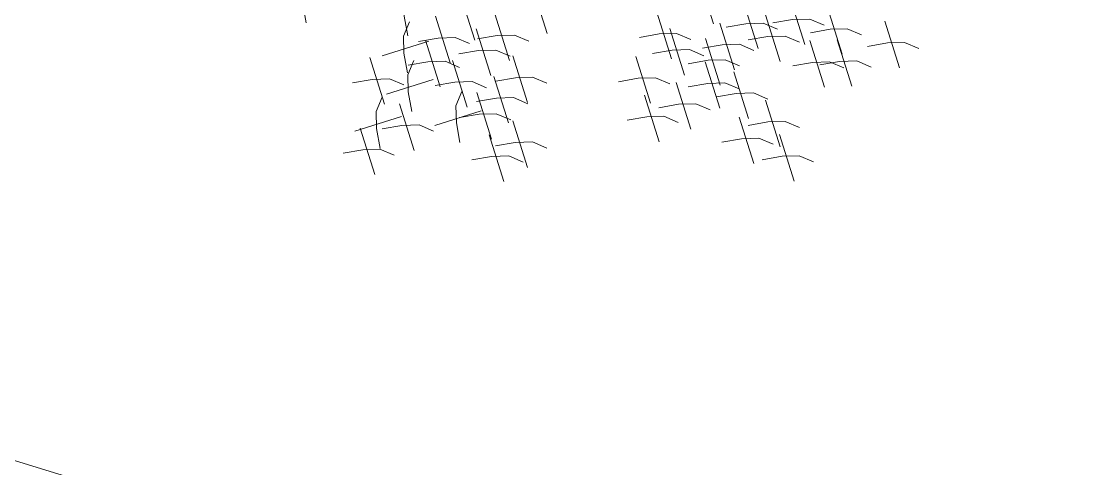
# Model space of a CAD drawing. Header units: millimetres. Extents: x 474016 to 477875, y 2288607 to 2292200.
# Drawn here: x 474374.16 to 474384.21, y 2289863.32 to 2289867.58 of the extents above; entities that cross this region are included whole.
import ezdxf

# ---------------------------------------------------------------- set-up
doc = ezdxf.new("R2010")
doc.units = ezdxf.units.MM
doc.header["$LTSCALE"] = 50
doc.layers.add('BANQUETA', color=251, linetype='Continuous', lineweight=5)
doc.layers.add('EXT', color=3, linetype='Continuous', lineweight=5)

# ---------------------------------------------------------------- blocks, each defined once
blk = doc.blocks.new('Plarbol-031')
for points in [[(2.3752, -0.420525), (2.59755, -0.573625)], [(2.385375, -0.588875), (2.4597, -0.506925), (2.53275, -0.44595), (2.615975, -0.4237)], [(2.079175, -0.55585), (2.301525, -0.708925)], [(2.08935, -0.724175), (2.163675, -0.642225), (2.236725, -0.58125), (2.31995, -0.559025)], [(1.88225, -0.6416), (2.1046, -0.7947)], [(1.892425, -0.80995), (1.96675, -0.728), (2.0398, -0.667), (2.123025, -0.644775)], [(2.230375, -0.663825), (2.4527, -0.816925)], [(2.240525, -0.832175), (2.31485, -0.750225), (2.387925, -0.68925), (2.471125, -0.667)], [(1.693575, -0.8182), (1.915925, -0.9713)], [(1.83335, -0.79915), (2.055675, -0.952225)], [(1.8435, -0.967475), (1.917825, -0.885525), (1.990875, -0.82455), (2.0741, -0.802325)], [(2.11475, -0.7604), (2.3371, -0.913475)], [(2.124925, -0.928725), (2.19925, -0.846775), (2.2723, -0.7858), (2.355525, -0.763575)], [(1.4147, -0.8633), (1.63705, -1.0164)], [(1.70375, -0.98655), (1.778075, -0.9046), (1.851125, -0.8436), (1.93435, -0.821375)], [(1.661825, -0.990975), (1.88415, -1.144075)], [(1.671975, -1.159325), (1.7463, -1.077375), (1.819375, -1.0164), (1.902575, -0.99415)], [(1.652925, -1.1066), (1.875275, -1.2597)], [(1.6631, -1.27495), (1.737425, -1.193), (1.810475, -1.132), (1.8937, -1.109775)], [(1.351175, -1.157425), (1.573525, -1.310525)], [(1.36135, -1.32575), (1.435675, -1.243825), (1.508725, -1.182825), (1.59195, -1.1606)], [(1.8886, -1.155525), (2.11095, -1.3086)], [(1.898775, -1.32385), (1.9731, -1.2419), (2.04615, -1.180925), (2.129375, -1.1587)], [(1.46235, -1.1841), (1.6847, -1.3372)], [(1.472525, -1.35245), (1.54685, -1.2705), (1.6199, -1.2095), (1.703125, -1.187275)], [(1.730425, -1.20825), (1.952775, -1.361325)], [(1.7406, -1.376575), (1.814925, -1.294625), (1.887975, -1.23365), (1.9712, -1.211425)], [(2.12365, -1.1714), (2.345975, -1.3245)], [(2.133825, -1.339725), (2.20815, -1.2578), (2.2812, -1.1968), (2.3644, -1.174575)], [(2.30215, -1.273025), (2.5245, -1.426125)], [(2.312325, -1.441375), (2.38665, -1.359425), (2.4597, -1.29845), (2.542925, -1.2762)], [(2.066475, -1.334025), (2.288825, -1.487125)], [(2.07665, -1.50235), (2.150975, -1.420425), (2.224025, -1.359425), (2.307225, -1.3372)], [(1.674525, -1.398175), (1.896875, -1.551275)], [(1.6847, -1.566525), (1.759025, -1.484575), (1.832075, -1.4236), (1.9153, -1.40135)], [(1.410275, -1.422325), (1.6326, -1.575425)], [(1.420425, -1.59065), (1.49475, -1.508725), (1.5678, -1.447725), (1.651025, -1.4255)], [(0.7223, -1.469975), (0.944625, -1.62305)], [(1.5786, -1.56145), (1.80095, -1.714525)], [(1.588775, -1.729775), (1.6631, -1.647825), (1.73615, -1.58685), (1.819375, -1.564625)], [(0.4307, -1.7463), (0.65305, -1.8994)], [(0.6505, -1.7158), (0.87285, -1.8689)], [(0.660675, -1.88415), (0.735, -1.8022), (0.80805, -1.741225), (0.891275, -1.718975)], [(0.620025, -1.84475), (0.84235, -1.99785)], [(0.630175, -2.0131), (0.7045, -1.93115), (0.77755, -1.870175), (0.860775, -1.847925)], [(0.87285, -1.837775), (1.095175, -1.990875)], [(0.883, -2.006125), (0.957325, -1.924175), (1.030375, -1.863175), (1.1136, -1.84095)], [(0.345575, -2.1084), (0.26365, -2.034075), (0.20265, -1.961), (0.180425, -1.8778)], [(0.40085, -1.927975), (0.6232, -2.081075)], [(0.411025, -2.096325), (0.48535, -2.014375), (0.5584, -1.9534), (0.6416, -1.93115)], [(0.470725, -2.271025), (0.388775, -2.1967), (0.3278, -2.123625), (0.305575, -2.040425)], [(0.8595, -1.9915), (1.08185, -2.1446)], [(0.869675, -2.15985), (0.944, -2.0779), (1.01705, -2.016925), (1.10025, -1.994675)], [(0.3024, -2.281175), (0.455475, -2.05885)], [(0.4377, -2.066475), (0.660025, -2.21955)], [(0.44785, -2.2348), (0.522175, -2.15285), (0.59525, -2.091875), (0.67845, -2.06965)], [(0.62445, -2.063275), (0.8468, -2.216375)], [(0.634625, -2.231625), (0.70895, -2.149675), (0.782, -2.0887), (0.865225, -2.066475)], [(0.839175, -2.12045), (1.0615, -2.27355)], [(0.84935, -2.2888), (0.92365, -2.20685), (0.996725, -2.145875), (1.079925, -2.123625)], [(1.09265, -2.1211), (1.314975, -2.2742)], [(1.1028, -2.289425), (1.177125, -2.2075), (1.250175, -2.1465), (1.3334, -2.124275)], [(-0.142275, -2.3968), (-0.224225, -2.322475), (-0.2852, -2.249425), (-0.307425, -2.1662)], [(0.4523, -2.4349), (0.6054, -2.212575)], [(0.62065, -2.42475), (0.5387, -2.350425), (0.477725, -2.277375), (0.455475, -2.19415)], [(0.768025, -2.406325), (0.921125, -2.183975)], [(0.936375, -2.39615), (0.854425, -2.321825), (0.793425, -2.248775), (0.7712, -2.16555)], [(1.037375, -2.262125), (1.2597, -2.415225)], [(1.047525, -2.43045), (1.12185, -2.348525), (1.194925, -2.287525), (1.278125, -2.2653)], [(0.25475, -2.332), (0.477075, -2.4851)], [(0.2649, -2.50035), (0.339225, -2.4184), (0.412275, -2.3574), (0.4955, -2.335175)], [(0.54125, -2.432375), (0.763575, -2.585475)], [(0.5514, -2.6007), (0.625725, -2.51875), (0.698775, -2.457775), (0.782, -2.43555)], [(0.4396, -2.702975), (0.5927, -2.48065)], [(0.60795, -2.692825), (0.526, -2.6185), (0.465, -2.54545), (0.442775, -2.462225)], [(0.45295, -2.671225), (0.675275, -2.824325)], [(0.4631, -2.839575), (0.537425, -2.757625), (0.610475, -2.696625), (0.6937, -2.6744)]]:
    blk.add_lwpolyline(points)

msp = doc.modelspace()

# ---------------------------------------------------------------- linework, layer by layer
at = {"layer": 'BANQUETA'}
msp.add_lwpolyline([(474259.322, 2289843.144), (474378.834, 2289806.515, 0.414214), (474381.333, 2289807.841), (474395.692, 2289854.69, 0.414214), (474394.365, 2289857.188), (474274.853, 2289893.818)], format="xyb", dxfattribs=at)

# ---------------------------------------------------------------- block references
at = {"layer": 'EXT', "xscale": 1.719899999947309, "yscale": 1.719899999947309, "zscale": 1.719899999947309, "rotation": 322.0141809707377}
msp.add_blockref('Plarbol-031', (474379.594, 2289870.664), dxfattribs=at)

doc.saveas('drawing.dxf')
